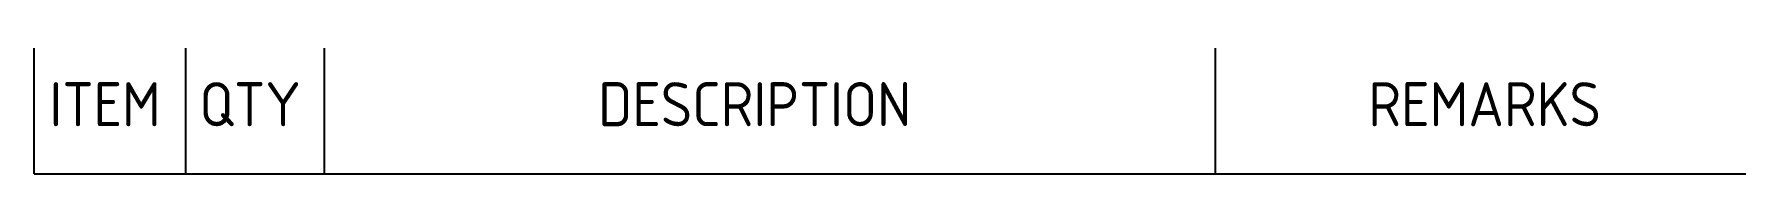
# Model space of a CAD drawing. Header units: millimetres. Extents: x 302.1 to 399, y 269.9 to 277.
import ezdxf

# ---------------------------------------------------------------- set-up
doc = ezdxf.new("R2010")
doc.units = ezdxf.units.MM
doc.header["$LTSCALE"] = 0.5
doc.layers.add('Text', color=2, linetype='Continuous')
doc.styles.get("Standard").update_dxf_attribs({"font": 'isocp.shx'})

msp = doc.modelspace()

# ---------------------------------------------------------------- linework, layer by layer
at = {"layer": 'Text'}
for p, q in [((302.143, 269.857), (302.143, 277)), ((310.714, 269.857), (310.714, 277)), ((318.571, 269.857), (318.571, 277)), ((369, 269.857), (369, 277)), ((302.143, 269.857), (399, 269.857))]:
    msp.add_line(p, q, dxfattribs=at)

# ---------------------------------------------------------------- texts
for s, p in [('ITEM', (303.007, 272.565)), ('QTY', (311.485, 272.565)), ('DESCRIPTION', (334.055, 272.565)), ('REMARKS', (377.642, 272.565))]:
    msp.add_text(s, height=2.5, dxfattribs=at).set_placement(p)

doc.saveas('drawing.dxf')
